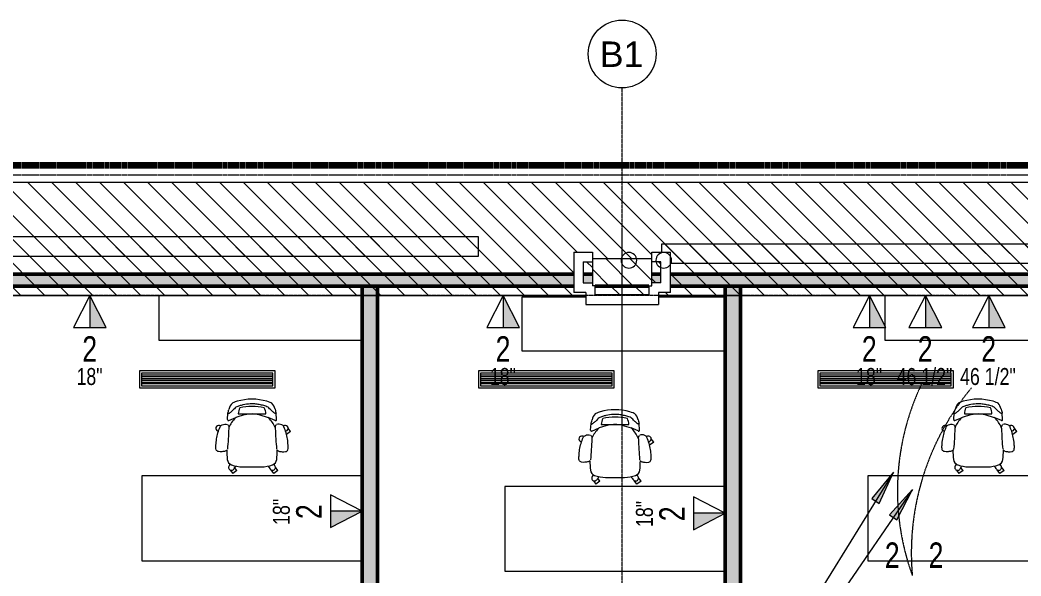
# Model space of a CAD drawing. Header units: inches. Extents: x -1205 to 1409, y -1117 to 895.
# Drawn here: x 152.6 to 506.8, y 698.2 to 894.9 of the extents above; entities that cross this region are included whole.
import ezdxf

# ---------------------------------------------------------------- set-up
doc = ezdxf.new("R2010")
doc.units = ezdxf.units.IN
doc.header["$MEASUREMENT"] = 0
for name, pattern in [('Double Dash 3_8_', [1, 0.375, -0.125, 0.125, -0.125, 0.125, -0.125]), ('Double Dash 3_8__2_', [1, 0.375, -0.125, 0.125, -0.125, 0.125, -0.125]), ('Grid Line 1_4_', [0.4375, 0.25, -0.0625, 0.0625, -0.0625]), ('Hidden 1_8_', [0.1875, 0.125, -0.0625])]:
    doc.linetypes.add(name, pattern=pattern)
for name, color, linetype, lineweight in [('A-ANNO-NOTE', 131, 'Continuous', 9), ('A-DETL', 90, 'Continuous', 13), ('A-DETL-HDLN', 90, 'Hidden 1_8_', 9), ('A-GENM', 13, 'Continuous', 9), ('A-WALL', 113, 'Continuous', 13), ('A-WALL-PATT', 111, 'Continuous', 13), ('C-PROP-LINE', 91, 'Double Dash 3_8_', 20), ('G-ANNO-TEXT', 231, 'Continuous', 9), ('I-FURN', 30, 'Continuous', 9), ('I-WALL', 2, 'Continuous', 13), ('M-EQPM', 50, 'Continuous', 13), ('S-COLS', 52, 'Continuous', 13), ('S-COLS-SYMB', 171, 'Continuous', 20), ('S-GRID', 1, 'Continuous', 9), ('S-GRID-IDEN', 1, 'Continuous', 9)]:
    doc.layers.add(name, color=color, linetype=linetype, lineweight=lineweight)
doc.styles.add('Arial_1', font='arial.ttf', dxfattribs={"width": 0.75, "height": 9})
doc.styles.add('Arial_2', font='arial.ttf', dxfattribs={"width": 0.75, "height": 6})
doc.styles.add('Arial_3', font='arial.ttf', dxfattribs={"height": 9})
pattern_1 = [(135, (0, 0), (-4.24264, -4.24264), [])]

# ---------------------------------------------------------------- blocks, each defined once
blk = doc.blocks.new('Decorative-Pier - 8th 9in deep - Standard-V7-8TH FLOOR TELECOM PLAN')
at = {"layer": 'A-GENM'}
h = blk.add_hatch(dxfattribs=at)
h.set_pattern_fill('FP_17', color=53, style=0, pattern_type=2)
h.set_pattern_definition([(135, (-365.68, -814.381), (-4.24264, -4.24264), [])])
h.paths.add_polyline_path([(0.76, -13.5), (10.5, -13.5), (10.5, -4), (-10.5, -4), (-10.5, -13.5), (-9.5, -13.5)], flags=0)
at = {"layer": 'A-GENM', "color": 53}
for p, q in [((-17.14, -1.61), (-10.5, -1.61)), ((-17.14, -1.61), (-17.14, -15.89)), ((-10.5, -1.61), (-10.5, -5)), ((10.5, -5), (10.5, -1.61)), ((10.5, -1.61), (17.14, -1.61)), ((17.14, -15.89), (17.14, -1.61)), ((-13.75, -5), (-13.75, -12.5)), ((-13.75, -5), (-10.5, -5)), ((13.75, -5), (10.5, -5)), ((13.75, -12.5), (13.75, -5)), ((-13.75, -12.5), (-10.5, -12.5)), ((-10.5, -12.5), (-10.5, -13.5)), ((-9.5, -13.5), (-10.5, -13.5)), ((-9.5, -16.75), (-9.5, -13.5)), ((9.5, -13.5), (10.5, -13.5)), ((9.5, -13.5), (9.5, -16.75)), ((10.5, -13.5), (10.5, -12.5)), ((13.75, -12.5), (10.5, -12.5)), ((-12.89, -15.89), (-17.14, -15.89)), ((-12.89, -15.89), (-12.89, -20.14)), ((9.5, -16.75), (-9.5, -16.75)), ((17.14, -15.89), (12.89, -15.89)), ((12.89, -15.89), (12.89, -20.14)), ((-12.89, -20.14), (12.89, -20.14))]:
    blk.add_line(p, q, dxfattribs=at)
at = {"layer": 'S-COLS', "color": 133, "lineweight": 20}
for p, q in [((10.5, -4), (-10.5, -4)), ((-10.5, -5), (-10.5, -12.5)), ((10.5, -12.5), (10.5, -5)), ((-9.5, -13.5), (9.5, -13.5))]:
    blk.add_line(p, q, dxfattribs=at)
blk = doc.blocks.new('Pipe-Column - Pipe5STD-4697328-8TH FLOOR TELECOM PLAN')
at = {"layer": 'S-COLS-SYMB', "color": 133}
for start, end in [(360, 180), (180, 360)]:
    blk.add_arc((0, 0), 2.78, start, end, dxfattribs=at)
blk = doc.blocks.new('Office Table - Office Table-4935138-8TH FLOOR TELECOM PLAN')
at = {"layer": 'I-FURN', "color": 53}
for p, q in [((-8.65, 34.88), (-8.5, 37.23)), ((-8.26, 34.6), (-5.69, 35.68)), ((-2.4, 36.65), (-5.69, 35.68)), ((-4.89, 36.91), (4.89, 36.91)), ((2.4, 36.65), (5.69, 35.68)), ((8.21, 34.62), (5.69, 35.68)), ((8.65, 34.88), (8.5, 37.23)), ((-12.23, 30.93), (-11.94, 30.52)), ((13.66, 30.65), (12.21, 29.6)), ((13.66, 30.65), (12.8, 31.83)), ((-5.34, 16.86), (-6.08, 17.88)), ((9.17, 16.85), (8.29, 18.07)), ((39, 15), (-39, 15)), ((-39, 15), (-39, -15)), ((-7.69, 17.04), (-6.79, 15.8)), ((-5.34, 16.86), (-6.79, 15.8)), ((7.72, 15.8), (6.77, 17.11)), ((9.17, 16.85), (7.72, 15.8)), ((-39, -15), (39, -15))]:
    blk.add_line(p, q, dxfattribs=at)
for centre, radius, start, end in [((0.54, 36.68), 5.43, 153.919, 177.5258), ((-0.01, 18.6), 20.92, 77.9805, 101.9468), ((-0.54, 36.68), 5.43, 2.4742, 26.0163), ((0.8, 28.48), 9.67, 133.6094, 158.2559), ((-3.47, 33.61), 3.04, 136.9863, 142.0953), ((0, 25.07), 11.82, 78.2823, 101.7177), ((3.47, 33.61), 3.04, 37.9047, 43.0137), ((-0.8, 28.48), 9.67, 21.7801, 46.3906), ((-11.8, 31.84), 1, 72.0046, 251.9831), ((-15.44, 17.17), 16.11, 74.2063, 75.8105), ((-8.35, 34.88), 0.299, 180, 297.7893), ((8.35, 34.88), 0.299, 242.2107, 0), ((15.44, 17.17), 16.11, 104.1895, 105.8082), ((11.8, 31.84), 1, 287.9954, 107.9954), ((-6.13, 45.84), 16.11, 248.1926, 249.1641), ((6.13, 45.84), 16.11, 290.8253, 291.8014), ((35.47, 25.44), 44.45, 181.8257, 185.9993), ((-35.47, 25.44), 44.45, 354.0007, 358.1762), ((-6.48, 21.04), 2.27, 185.9993, 250.0007), ((-7.29, 17.96), 1, 144.0015, 324.0015), ((5.53, 9.97), 16.11, 145.3177, 147.8075), ((-3.12, 30.25), 12.08, 250.0007, 268.9016), ((-18.86, 27.69), 16.11, 320.1956, 324.991), ((0, 193.18), 175.03, 268.9016, 271.0984), ((3.12, 30.25), 12.08, 271.0984, 289.9993), ((18.86, 27.69), 16.11, 215.009, 219.8044), ((7.29, 17.96), 1, 215.9985, 35.9985), ((6.48, 21.04), 2.27, 289.9993, 354.0007), ((-5.53, 9.97), 16.11, 32.1925, 34.6823)]:
    blk.add_arc(centre, radius, start, end, dxfattribs=at)
for centre, major_axis, ratio, start_param, end_param in [((2.73, 16.87), (-9.2, 24.13), 0.265011, 0.099323, 0.367123), ((-4.92, 41.17), (2.19, 0.61), 0.13132, 1.709994, 2.907856), ((0, 26.48), (-17.15, 0), 0.912367, 4.40136, 5.026573), ((4.92, 41.18), (-2.19, 0.62), 0.126478, 3.441097, 4.597438), ((-2.07, 16.63), (8.52, 24.38), 0.258653, 5.910526, 6.182415), ((-3.23, 43.08), (5.26, 6.07), 0.093478, 2.942412, 3.337732), ((-5.14, 53.4), (3.51, 16.55), 0.017492, 3.360979, 3.598151), ((4.89, 53.34), (-3.75, 16.5), 0.012487, 2.68195, 2.921986), ((3.13, 43), (-5.36, 5.98), 0.09349, 2.943874, 3.3392)]:
    blk.add_ellipse(centre, major_axis=major_axis, ratio=ratio, start_param=start_param, end_param=end_param, dxfattribs=at)
for points, knots in [([(-5.67, 39.32), (-5.86, 39.12), (-6.24, 38.75), (-6.93, 38.07), (-7.52, 37.54), (-8, 37.18), (-8.19, 37.07), (-8.28, 37.03)], [-1, -1, -1, -1, -0.833333, -0.666667, -0.333333, -0.166667, 0, 0, 0, 0]), ([(5.67, 39.32), (5.17, 39.52), (4.16, 39.87), (2.59, 40.26), (0.98, 40.46), (-0.98, 40.49), (-2.81, 40.23), (-4.47, 39.77), (-5.27, 39.48), (-5.67, 39.32)], [-1, -1, -1, -1, -0.861111, -0.722222, -0.583333, -0.444444, -0.222222, -0.111111, 0, 0, 0, 0]), ([(8.28, 37.03), (8.19, 37.07), (8, 37.18), (7.52, 37.54), (6.93, 38.07), (6.24, 38.75), (5.86, 39.12), (5.67, 39.32)], [-1, -1, -1, -1, -0.833333, -0.666667, -0.333333, -0.166667, 0, 0, 0, 0]), ([(-12.76, 25.84), (-12.73, 26.58), (-12.58, 28.06), (-12.08, 30.23), (-11.57, 31.64), (-11.27, 32.32)], [3.1822403, 3.1822403, 3.1822403, 3.1822403, 3.3042578, 3.427853, 3.5514483, 3.5514483, 3.5514483, 3.5514483]), ([(-8.59, 33.07), (-8.41, 32.9), (-8.16, 32.47), (-8.17, 31.97), (-8.23, 31.75)], [-0.815548, -0.815548, -0.815548, -0.815548, -0.244346, 0.287587, 0.287587, 0.287587, 0.287587]), ([(8.59, 33.07), (8.41, 32.9), (8.16, 32.47), (8.17, 31.97), (8.23, 31.75)], [-0.815548, -0.815548, -0.815548, -0.815548, -0.244346, 0.287587, 0.287587, 0.287587, 0.287587]), ([(12.76, 25.84), (12.73, 26.58), (12.58, 28.06), (12.08, 30.23), (11.57, 31.64), (11.27, 32.32)], [3.1822403, 3.1822403, 3.1822403, 3.1822403, 3.3042578, 3.427853, 3.5514483, 3.5514483, 3.5514483, 3.5514483]), ([(-8.23, 31.75), (-8.28, 30.53), (-8.41, 28.09), (-8.59, 25.64), (-8.69, 24.41)], [0.04328253, 0.04328253, 0.04328253, 0.04328253, 0.06236378, 0.08167587, 0.08167587, 0.08167587, 0.08167587]), ([(8.23, 31.75), (8.28, 30.53), (8.41, 28.09), (8.59, 25.64), (8.69, 24.41)], [0.04328253, 0.04328253, 0.04328253, 0.04328253, 0.06236378, 0.08167587, 0.08167587, 0.08167587, 0.08167587]), ([(-12.68, 24.26), (-12.76, 24.52), (-12.86, 25.05), (-12.81, 25.59), (-12.76, 25.84)], [2.8426875, 2.8426875, 2.8426875, 2.8426875, 3.098779, 3.34545, 3.34545, 3.34545, 3.34545]), ([(12.68, 24.26), (12.76, 24.52), (12.86, 25.05), (12.81, 25.59), (12.76, 25.84)], [2.8426875, 2.8426875, 2.8426875, 2.8426875, 3.098779, 3.34545, 3.34545, 3.34545, 3.34545])]:
    blk.add_open_spline(points, degree=3, knots=knots, dxfattribs=at)
for points in [[(-11.27, 32.32), (-11.2, 32.49), (-10.99, 32.8), (-10.68, 33.01), (-10.51, 33.08)], [(-10.51, 33.08), (-10.23, 33.2), (-9.62, 33.34), (-9, 33.25), (-8.71, 33.14)], [(10.51, 33.08), (10.23, 33.2), (9.62, 33.34), (9, 33.25), (8.71, 33.14)], [(11.27, 32.32), (11.2, 32.49), (10.99, 32.8), (10.68, 33.01), (10.51, 33.08)], [(-11.88, 23.58), (-12.06, 23.61), (-12.42, 23.76), (-12.63, 24.09), (-12.68, 24.26)], [(-9.48, 23.75), (-9.87, 23.64), (-10.67, 23.5), (-11.48, 23.53), (-11.88, 23.58)], [(-8.76, 24.24), (-8.85, 24.12), (-9.07, 23.92), (-9.34, 23.79), (-9.48, 23.75)], [(8.76, 24.24), (8.85, 24.12), (9.07, 23.92), (9.34, 23.79), (9.48, 23.75)], [(9.48, 23.75), (9.87, 23.64), (10.67, 23.5), (11.48, 23.53), (11.88, 23.58)], [(11.88, 23.58), (12.06, 23.61), (12.42, 23.76), (12.63, 24.09), (12.68, 24.26)]]:
    blk.add_open_spline(points, degree=3, dxfattribs=at)
blk = doc.blocks.new('Office Credenza - Office Credenza-4936164-8TH FLOOR TELECOM PLAN')
at = {"layer": 'I-FURN', "color": 53}
for p, q in [((-13.4, 9.5), (-36, 9.5)), ((-36, 9.5), (-36, -9.5)), ((36, 9.5), (12.38, 9.5)), ((-36, -9.5), (36, -9.5))]:
    blk.add_line(p, q, dxfattribs=at)
blk = doc.blocks.new('Office Credenza - Office Credenza-4962154-8TH FLOOR TELECOM PLAN')
at = {"layer": 'I-FURN', "color": 53}
for p, q in [((36, 9.5), (-36, 9.5)), ((36, -6.25), (36, 9.5))]:
    blk.add_line(p, q, dxfattribs=at)
blk = doc.blocks.new('Supply Register-Floor - 6_ x 48_-5651846-8TH FLOOR TELECOM PLAN')
at = {"layer": 'M-EQPM', "color": 53, "lineweight": 9}
for p, q in [((7, 3.5), (-41, 3.5)), ((-41, 3.5), (-41, -2.5)), ((6.25, 2.75), (-40.25, 2.75)), ((-40.25, 2.75), (-40.25, -1.75)), ((-40.25, 2.11), (6.25, 2.11)), ((-40.25, 1.46), (6.25, 1.46)), ((-40.25, 0.82), (6.25, 0.82)), ((-40.25, 0.18), (6.25, 0.18)), ((6.25, -1.75), (6.25, 2.75)), ((7, -2.5), (7, 3.5)), ((-41, -2.5), (7, -2.5)), ((-40.25, -0.46), (6.25, -0.46)), ((6.25, -1.11), (-40.25, -1.11)), ((-40.25, -1.75), (6.25, -1.75))]:
    blk.add_line(p, q, dxfattribs=at)
blk = doc.blocks.new('Family - ___-850868-8TH FLOOR TELECOM PLAN')
at = {"layer": 'C-PROP-LINE', "color": 133, "linetype": 'Double Dash 3_8__2_'}
blk.add_line((934.11, 840.01), (-889.89, 840.01), dxfattribs=at)
blk = doc.blocks.new('Grid - Grid Head - Circle-20770-8TH FLOOR TELECOM PLAN')
at = {"layer": 'S-GRID-IDEN', "color": 53}
blk.add_circle((0, 0), 0.125, dxfattribs=at)
blk = doc.blocks.new('18433_1 - AEO NY - CENTRAL_rvt-1-8TH FLOOR TELECOM PLAN')
at = {"layer": 'A-WALL-PATT', "lineweight": 9}
h = blk.add_hatch(dxfattribs=at)
h.set_pattern_fill('FP_1', color=53, style=0, pattern_type=2)
h.set_pattern_definition(pattern_1)
h.paths.add_polyline_path([(810.15, 797.38), (814.15, 797.38), (814.15, 837.38), (-853.35, 837.38), (-853.35, 810.27), (-848.69, 810.27), (-848.69, 798.49), (-852.94, 798.49), (-852.94, 797.38), (-609.46, 797.38), (-609.46, 798.49), (-613.71, 798.49), (-613.71, 812.77), (-607.07, 812.77), (-607.07, 810.38), (-586.07, 810.38), (-586.07, 812.77), (-579.43, 812.77), (-579.43, 798.49), (-583.68, 798.49), (-583.68, 797.38), (-357.71, 797.38), (-357.71, 798.49), (-361.96, 798.49), (-361.96, 812.77), (-355.32, 812.77), (-355.32, 810.38), (-334.32, 810.38), (-334.32, 812.77), (-327.68, 812.77), (-327.68, 798.49), (-331.93, 798.49), (-331.93, 797.38), (-103.21, 797.38), (-103.21, 798.49), (-107.46, 798.49), (-107.46, 812.77), (-100.82, 812.77), (-100.82, 810.38), (-79.82, 810.38), (-79.82, 812.77), (-73.18, 812.77), (-73.18, 798.49), (-77.43, 798.49), (-77.43, 797.38), (98.29, 797.38), (98.29, 798.49), (94.04, 798.49), (94.04, 812.77), (100.68, 812.77), (100.68, 810.38), (121.68, 810.38), (121.68, 812.77), (128.32, 812.77), (128.32, 798.49), (124.07, 798.49), (124.07, 797.38), (352.79, 797.38), (352.79, 798.49), (348.54, 798.49), (348.54, 812.77), (355.18, 812.77), (355.18, 810.38), (376.18, 810.38), (376.18, 812.77), (382.82, 812.77), (382.82, 798.49), (378.57, 798.49), (378.57, 797.38), (808.27, 797.38)], flags=0)
h.paths.add_polyline_path([(-606.07, 797.63), (-587.07, 797.63), (-587.07, 800.88), (-606.07, 800.88), (-606.07, 798.49)], flags=0)
h.paths.add_polyline_path([(356.18, 797.63), (375.18, 797.63), (375.18, 800.88), (356.18, 800.88), (356.18, 798.49)], flags=0)
h.paths.add_polyline_path([(120.68, 797.63), (120.68, 800.88), (101.68, 800.88), (101.68, 797.63), (112.31, 797.63)], flags=0)
h.paths.add_polyline_path([(-86.58, 797.63), (-80.82, 797.63), (-80.82, 800.88), (-99.82, 800.88), (-99.82, 797.63), (-97.63, 797.63)], flags=0)
h.paths.add_polyline_path([(-340.71, 797.63), (-335.32, 797.63), (-335.32, 800.88), (-354.32, 800.88), (-354.32, 797.63), (-351.76, 797.63)], flags=0)
h.paths.add_polyline_path([(620.57, 797.74), (604.79, 797.74), (604.79, 801.99), (600.54, 801.99), (600.54, 813.77), (607.18, 813.77), (607.18, 810.38), (628.18, 810.38), (628.18, 813.77), (634.82, 813.77), (634.82, 801.99), (630.57, 801.99), (630.57, 797.74), (627.18, 797.74)], flags=0)
h.paths.add_polyline_path([(608.18, 801.13), (627.18, 801.13), (627.18, 804.38), (608.18, 804.38), (608.18, 801.99)], flags=0)
h.paths.add_polyline_path([(-609.46, 801.88), (-607.07, 801.88), (-607.07, 809.38), (-610.32, 809.38), (-610.32, 801.88)], flags=0)
h.paths.add_polyline_path([(-586.07, 801.88), (-582.82, 801.88), (-582.82, 809.38), (-586.07, 809.38), (-586.07, 805.13)], flags=0)
h.paths.add_polyline_path([(352.79, 801.88), (355.18, 801.88), (355.18, 809.38), (351.93, 809.38), (351.93, 801.88)], flags=0)
h.paths.add_polyline_path([(98.29, 801.88), (100.68, 801.88), (100.68, 809.38), (97.43, 809.38), (97.43, 801.88)], flags=0)
h.paths.add_polyline_path([(-103.21, 801.88), (-100.82, 801.88), (-100.82, 809.38), (-104.07, 809.38), (-104.07, 801.88)], flags=0)
h.paths.add_polyline_path([(-357.71, 801.88), (-355.32, 801.88), (-355.32, 809.38), (-358.57, 809.38), (-358.57, 801.88)], flags=0)
h.paths.add_polyline_path([(376.18, 801.88), (379.43, 801.88), (379.43, 809.38), (376.18, 809.38), (376.18, 805.13)], flags=0)
h.paths.add_polyline_path([(123.36, 801.88), (124.93, 801.88), (124.93, 809.38), (121.68, 809.38), (121.68, 801.88)], flags=0)
h.paths.add_polyline_path([(-77.43, 801.88), (-76.57, 801.88), (-76.57, 809.38), (-79.82, 809.38), (-79.82, 801.88)], flags=0)
h.paths.add_polyline_path([(-334.32, 801.88), (-331.07, 801.88), (-331.07, 809.38), (-334.32, 809.38), (-334.32, 805.13)], flags=0)
h.paths.add_polyline_path([(-852.94, 801.88), (-852.08, 801.88), (-852.08, 806.88), (-853.35, 806.88), (-853.35, 801.88)], flags=0)
h.paths.add_polyline_path([(604.79, 805.38), (607.18, 805.38), (607.18, 810.38), (603.93, 810.38), (603.93, 805.38)], flags=0)
h.paths.add_polyline_path([(630.57, 805.38), (631.43, 805.38), (631.43, 810.38), (628.18, 810.38), (628.18, 805.38)], flags=0)
h = blk.add_hatch(dxfattribs=at)
h.set_pattern_fill('FP_1', color=53, style=0, pattern_type=2)
h.set_pattern_definition(pattern_1)
h.paths.add_polyline_path([(783.4, 797.38), (810.15, 797.38), (810.15, 837.38), (-853.35, 837.38), (-853.35, 810.27), (-848.69, 810.27), (-848.69, 798.49), (-852.94, 798.49), (-852.94, 797.38), (-609.46, 797.38), (-609.46, 798.49), (-613.71, 798.49), (-613.71, 812.77), (-607.07, 812.77), (-607.07, 810.38), (-586.07, 810.38), (-586.07, 812.77), (-579.43, 812.77), (-579.43, 798.49), (-583.68, 798.49), (-583.68, 797.38), (-357.71, 797.38), (-357.71, 798.49), (-361.96, 798.49), (-361.96, 812.77), (-355.32, 812.77), (-355.32, 810.38), (-334.32, 810.38), (-334.32, 812.77), (-327.68, 812.77), (-327.68, 798.49), (-331.93, 798.49), (-331.93, 797.38), (-103.21, 797.38), (-103.21, 798.49), (-107.46, 798.49), (-107.46, 812.77), (-100.82, 812.77), (-100.82, 810.38), (-79.82, 810.38), (-79.82, 812.77), (-73.18, 812.77), (-73.18, 798.49), (-77.43, 798.49), (-77.43, 797.38), (98.29, 797.38), (98.29, 798.49), (94.04, 798.49), (94.04, 812.77), (100.68, 812.77), (100.68, 810.38), (121.68, 810.38), (121.68, 812.77), (128.32, 812.77), (128.32, 798.49), (124.07, 798.49), (124.07, 797.38), (352.79, 797.38), (352.79, 798.49), (348.54, 798.49), (348.54, 812.77), (355.18, 812.77), (355.18, 810.38), (376.18, 810.38), (376.18, 812.77), (382.82, 812.77), (382.82, 798.49), (378.57, 798.49), (378.57, 797.38), (779.15, 797.38)], flags=0)
h.paths.add_polyline_path([(-605.89, 797.63), (-587.07, 797.63), (-587.07, 800.88), (-606.07, 800.88), (-606.07, 797.63)], flags=0)
h.paths.add_polyline_path([(375.18, 797.63), (375.18, 800.88), (356.18, 800.88), (356.18, 797.63), (366.44, 797.63)], flags=0)
h.paths.add_polyline_path([(120.68, 797.63), (120.68, 800.88), (101.68, 800.88), (101.68, 797.63), (112.31, 797.63)], flags=0)
h.paths.add_polyline_path([(-99.82, 797.63), (-80.82, 797.63), (-80.82, 800.88), (-99.82, 800.88), (-99.82, 798.49)], flags=0)
h.paths.add_polyline_path([(-351.76, 797.63), (-335.32, 797.63), (-335.32, 800.88), (-354.32, 800.88), (-354.32, 797.63)], flags=0)
h.paths.add_polyline_path([(628.18, 797.74), (604.79, 797.74), (604.79, 801.99), (600.54, 801.99), (600.54, 813.77), (607.18, 813.77), (607.18, 810.38), (628.18, 810.38), (628.18, 813.77), (634.82, 813.77), (634.82, 801.99), (630.57, 801.99), (630.57, 797.74)], flags=0)
h.paths.add_polyline_path([(608.18, 801.13), (627.18, 801.13), (627.18, 804.38), (608.18, 804.38), (608.18, 801.99)], flags=0)
h.paths.add_polyline_path([(-609.46, 801.88), (-607.07, 801.88), (-607.07, 809.38), (-610.32, 809.38), (-610.32, 801.88)], flags=0)
h.paths.add_polyline_path([(-583.68, 801.88), (-582.82, 801.88), (-582.82, 809.38), (-586.07, 809.38), (-586.07, 801.88), (-583.79, 801.88)], flags=0)
h.paths.add_polyline_path([(352.79, 801.88), (355.18, 801.88), (355.18, 809.38), (351.93, 809.38), (351.93, 801.88)], flags=0)
h.paths.add_polyline_path([(98.29, 801.88), (100.68, 801.88), (100.68, 809.38), (97.43, 809.38), (97.43, 801.88)], flags=0)
h.paths.add_polyline_path([(-103.21, 801.88), (-100.82, 801.88), (-100.82, 809.38), (-104.07, 809.38), (-104.07, 801.88)], flags=0)
h.paths.add_polyline_path([(-357.71, 801.88), (-355.32, 801.88), (-355.32, 809.38), (-358.57, 809.38), (-358.57, 801.88)], flags=0)
h.paths.add_polyline_path([(379.43, 801.88), (379.43, 809.38), (376.18, 809.38), (376.18, 801.88), (378.57, 801.88)], flags=0)
h.paths.add_polyline_path([(121.68, 801.88), (124.93, 801.88), (124.93, 809.38), (121.68, 809.38), (121.68, 805.13)], flags=0)
h.paths.add_polyline_path([(-79.82, 801.88), (-76.57, 801.88), (-76.57, 809.38), (-79.82, 809.38), (-79.82, 805.13)], flags=0)
h.paths.add_polyline_path([(-331.07, 801.88), (-331.07, 809.38), (-334.32, 809.38), (-334.32, 801.88), (-331.93, 801.88)], flags=0)
h.paths.add_polyline_path([(-853.35, 801.88), (-852.08, 801.88), (-852.08, 806.88), (-853.35, 806.88), (-853.35, 803.15)], flags=0)
h.paths.add_polyline_path([(604.79, 805.38), (607.18, 805.38), (607.18, 810.38), (603.93, 810.38), (603.93, 805.38)], flags=0)
h.paths.add_polyline_path([(630.57, 805.38), (631.43, 805.38), (631.43, 810.38), (628.18, 810.38), (628.18, 805.38)], flags=0)
h = blk.add_hatch(dxfattribs=at)
h.set_pattern_fill('FP_1', color=53, style=0, pattern_type=2)
h.set_pattern_definition(pattern_1)
h.paths.add_polyline_path([(314.9, 811.38), (314.9, 818.13), (-480.85, 818.13), (-480.85, 811.38), (-361.96, 811.38), (-361.96, 812.77), (-355.32, 812.77), (-355.32, 811.38), (-334.32, 811.38), (-334.32, 812.77), (-327.68, 812.77), (-327.68, 811.38), (-107.46, 811.38), (-107.46, 812.77), (-100.82, 812.77), (-100.82, 811.38), (-79.82, 811.38), (-79.82, 812.77), (-73.18, 812.77), (-73.18, 811.38), (94.04, 811.38), (94.04, 812.77), (100.68, 812.77), (100.68, 811.38), (121.68, 811.38), (121.68, 812.77), (128.32, 812.77), (128.32, 811.38), (311.19, 811.38)], flags=0)
h = blk.add_hatch(dxfattribs=at)
h.set_pattern_fill('FP_1', color=53, style=0, pattern_type=2)
h.set_pattern_definition(pattern_1)
h.paths.add_polyline_path([(810.4, 808.88), (810.4, 815.63), (379.65, 815.63), (379.65, 812.77), (382.82, 812.77), (382.82, 808.88), (600.54, 808.88), (600.54, 813.77), (607.18, 813.77), (607.18, 810.38), (628.18, 810.38), (628.18, 813.77), (634.82, 813.77), (634.82, 808.88), (664.77, 808.88)], flags=0)
h.paths.add_polyline_path([(603.93, 808.88), (607.18, 808.88), (607.18, 810.38), (603.93, 810.38)], flags=0)
h.paths.add_polyline_path([(631.43, 808.88), (631.43, 810.38), (628.18, 810.38), (628.18, 808.88), (629.93, 808.88)], flags=0)
at = {"layer": 'A-WALL-PATT'}
h = blk.add_hatch(color=253, dxfattribs=at)
h.paths.add_polyline_path([(537.9, 800.76), (537.9, 805.01), (382.82, 805.01), (382.82, 800.76), (532.18, 800.76)], flags=0)
h.paths.add_polyline_path([(356.18, 800.76), (375.18, 800.76), (375.18, 800.88), (356.18, 800.88)], flags=0)
h.paths.add_polyline_path([(333.29, 800.76), (348.54, 800.76), (348.54, 805.01), (128.32, 805.01), (128.32, 800.76), (311.19, 800.76)], flags=0)
h.paths.add_polyline_path([(120.68, 800.76), (120.68, 800.88), (101.68, 800.88), (101.68, 800.76), (112.31, 800.76)], flags=0)
h.paths.add_polyline_path([(46.01, 800.76), (94.04, 800.76), (94.04, 805.01), (-73.18, 805.01), (-73.18, 800.76), (-42.38, 800.76)], flags=0)
h.paths.add_polyline_path([(-90.6, 800.76), (-80.82, 800.76), (-80.82, 800.88), (-90.6, 800.88)], flags=0)
h.paths.add_polyline_path([(352.79, 801.88), (355.18, 801.88), (355.18, 805.01), (351.93, 805.01), (351.93, 801.88)], flags=0)
h.paths.add_polyline_path([(100.37, 801.88), (100.68, 801.88), (100.68, 805.01), (97.43, 805.01), (97.43, 801.88), (98.29, 801.88)], flags=0)
h.paths.add_polyline_path([(377.49, 801.88), (379.43, 801.88), (379.43, 805.01), (376.18, 805.01), (376.18, 801.88)], flags=0)
h.paths.add_polyline_path([(124.07, 801.88), (124.93, 801.88), (124.93, 805.01), (121.68, 805.01), (121.68, 801.88), (123.36, 801.88)], flags=0)
h.paths.add_polyline_path([(-76.57, 801.88), (-76.57, 805.01), (-79.82, 805.01), (-79.82, 801.88), (-77.43, 801.88)], flags=0)
for points in [[(273.73, 599.2), (279.11, 599.2), (279.11, 800.76), (273.73, 800.76), (273.73, 614.95)], [(402.19, 599.2), (407.56, 599.2), (407.56, 800.76), (402.19, 800.76), (402.19, 614.95)]]:
    blk.add_hatch(color=253, dxfattribs=at).paths.add_polyline_path(points, flags=0)
at = {"layer": 'A-WALL', "color": 53, "lineweight": 9}
for p, q in [((808.27, 837.38), (-853.35, 837.38)), ((124.07, 797.38), (352.79, 797.38)), ((378.57, 797.38), (677.9, 797.38))]:
    blk.add_line(p, q, dxfattribs=at)
at = {"layer": 'A-WALL', "color": 253}
for p, q in [((808.27, 837.38), (-853.35, 837.38)), ((124.07, 797.38), (352.79, 797.38)), ((378.57, 797.38), (677.9, 797.38))]:
    blk.add_line(p, q, dxfattribs=at)
at = {"layer": 'A-WALL', "color": 133, "lineweight": 20}
for p, q in [((314.9, 818.13), (-480.85, 818.13)), ((314.9, 811.38), (314.9, 818.13)), ((810.4, 815.63), (379.65, 815.63)), ((379.65, 815.63), (379.65, 812.77)), ((128.32, 811.38), (314.9, 811.38)), ((382.82, 808.88), (600.54, 808.88))]:
    blk.add_line(p, q, dxfattribs=at)
at = {"layer": 'I-WALL', "color": 213, "lineweight": 50}
for p, q in [((348.54, 805.01), (128.32, 805.01)), ((355.18, 805.01), (351.93, 805.01)), ((379.43, 805.01), (376.18, 805.01)), ((537.9, 805.01), (382.82, 805.01)), ((128.32, 800.76), (348.54, 800.76)), ((273.73, 800.76), (273.73, 599.2)), ((279.11, 800.76), (273.73, 800.76)), ((279.11, 599.2), (279.11, 800.76)), ((356.18, 800.76), (375.18, 800.76)), ((382.82, 800.76), (530.65, 800.76)), ((407.56, 800.76), (402.19, 800.76)), ((402.19, 800.76), (402.19, 599.2)), ((407.56, 599.2), (407.56, 800.76))]:
    blk.add_line(p, q, dxfattribs=at)
at = {"layer": 'S-GRID', "linetype": 'Grid Line 1_4_'}
for p, q in [((365.68, -285.52), (365.68, 870.85)), ((965.79, 797.38), (-931.82, 797.38))]:
    blk.add_line(p, q, dxfattribs=at)
at = {"color": 9, "lineweight": 5, "xscale": 95.99999999999994, "yscale": 95.99999999999994, "zscale": 95.99999999999994}
blk.add_blockref('Grid - Grid Head - Circle-20770-8TH FLOOR TELECOM PLAN', (365.68, 882.85), dxfattribs=at)
at = {"color": 133, "linetype": 'Double Dash 3_8__2_', "lineweight": 20}
blk.add_blockref('Family - ___-850868-8TH FLOOR TELECOM PLAN', (0, 0), dxfattribs=at)
at = {"color": 53, "lineweight": 9}
for name, p in [('Decorative-Pier - 8th 9in deep - Standard-V7-8TH FLOOR TELECOM PLAN', (365.68, 814.38)), ('Pipe-Column - Pipe5STD-4697328-8TH FLOOR TELECOM PLAN', (368.09, 809.88)), ('Pipe-Column - Pipe5STD-4697328-8TH FLOOR TELECOM PLAN', (380.4, 809.88)), ('Office Credenza - Office Credenza-4936164-8TH FLOOR TELECOM PLAN', (366.19, 787.38)), ('Supply Register-Floor - 6_ x 48_-5651846-8TH FLOOR TELECOM PLAN', (235.87, 767.26)), ('Supply Register-Floor - 6_ x 48_-5651846-8TH FLOOR TELECOM PLAN', (355.87, 767.26)), ('Supply Register-Floor - 6_ x 48_-5651846-8TH FLOOR TELECOM PLAN', (475.87, 767.26)), ('Office Table - Office Table-4935138-8TH FLOOR TELECOM PLAN', (234.73, 718.63)), ('Office Table - Office Table-4935138-8TH FLOOR TELECOM PLAN', (491.65, 718.63)), ('Office Table - Office Table-4935138-8TH FLOOR TELECOM PLAN', (363.19, 714.88))]:
    blk.add_blockref(name, p, dxfattribs=at)
at = {"color": 53, "lineweight": 9, "rotation": 180}
for p in [(237.73, 791.13), (494.65, 791.13)]:
    blk.add_blockref('Office Credenza - Office Credenza-4962154-8TH FLOOR TELECOM PLAN', p, dxfattribs=at)
at = {"layer": 'S-GRID-IDEN', "insert": (357.8, 887.26), "char_height": 9, "width": 18.786, "attachment_point": 1, "style": 'Arial_3'}
blk.add_mtext('B1', dxfattribs=at)

msp = doc.modelspace()

# ---------------------------------------------------------------- block references
at = {"lineweight": 5}
msp.add_blockref('18433_1 - AEO NY - CENTRAL_rvt-1-8TH FLOOR TELECOM PLAN', (0, 0), dxfattribs=at)

# ---------------------------------------------------------------- next in the draw order: hatches: boundary and pattern name
at = {"layer": 'A-ANNO-NOTE'}
for points in [[(183.16, 786.13), (177.36, 797.38), (177.36, 786.13), (178.6, 786.13)], [(329.4, 786.13), (323.6, 797.38), (323.6, 786.13)], [(458.98, 786.13), (453.17, 797.38), (453.17, 786.13)], [(478.76, 786.13), (472.96, 797.38), (472.96, 786.13)], [(501.2, 786.13), (495.4, 797.38), (495.4, 786.13)], [(262.48, 715.32), (273.73, 721.13), (262.48, 721.13)], [(390.94, 714.57), (402.19, 720.38), (390.94, 720.38)]]:
    msp.add_hatch(color=256, dxfattribs=at).paths.add_polyline_path(points, flags=0)
at = {"layer": 'G-ANNO-TEXT'}
for points in [[(461.64, 734.95), (453.99, 725.57), (456.68, 723.91)], [(468.37, 728.86), (460.28, 719.85), (462.89, 718.07)]]:
    msp.add_hatch(color=7, dxfattribs=at).paths.add_polyline_path(points, flags=0)

# ---------------------------------------------------------------- next in the draw order: linework, layer by layer
at = {"layer": 'A-ANNO-NOTE', "lineweight": 20}
for p, q in [((177.36, 797.38), (171.55, 786.13)), ((183.16, 786.13), (177.36, 797.38)), ((323.6, 797.38), (317.79, 786.13)), ((329.4, 786.13), (323.6, 797.38)), ((453.17, 797.38), (447.37, 786.13)), ((458.98, 786.13), (453.17, 797.38)), ((472.96, 797.38), (467.15, 786.13)), ((478.76, 786.13), (472.96, 797.38)), ((495.4, 797.38), (489.59, 786.13)), ((501.2, 786.13), (495.4, 797.38)), ((171.55, 786.13), (183.16, 786.13)), ((317.79, 786.13), (329.4, 786.13)), ((447.37, 786.13), (458.98, 786.13)), ((467.15, 786.13), (478.76, 786.13)), ((489.59, 786.13), (501.2, 786.13)), ((262.48, 726.94), (262.48, 715.32)), ((273.73, 721.13), (262.48, 726.94)), ((390.94, 726.19), (390.94, 714.57)), ((402.19, 720.38), (390.94, 726.19)), ((262.48, 715.32), (273.73, 721.13)), ((390.94, 714.57), (402.19, 720.38))]:
    msp.add_line(p, q, dxfattribs=at)
at = {"layer": 'A-ANNO-NOTE'}
for p, q in [((177.36, 797.38), (177.36, 786.13)), ((183.16, 786.13), (177.36, 797.38)), ((323.6, 797.38), (323.6, 786.13)), ((329.4, 786.13), (323.6, 797.38)), ((453.17, 797.38), (453.17, 786.13)), ((458.98, 786.13), (453.17, 797.38)), ((472.96, 797.38), (472.96, 786.13)), ((478.76, 786.13), (472.96, 797.38)), ((495.4, 797.38), (495.4, 786.13)), ((501.2, 786.13), (495.4, 797.38)), ((177.36, 786.13), (183.16, 786.13)), ((323.6, 786.13), (329.4, 786.13)), ((453.17, 786.13), (458.98, 786.13)), ((472.96, 786.13), (478.76, 786.13)), ((495.4, 786.13), (501.2, 786.13)), ((273.73, 721.13), (262.48, 721.13)), ((262.48, 721.13), (262.48, 715.32)), ((262.48, 715.32), (273.73, 721.13)), ((402.19, 720.38), (390.94, 720.38)), ((390.94, 720.38), (390.94, 714.57)), ((390.94, 714.57), (402.19, 720.38))]:
    msp.add_line(p, q, dxfattribs=at)
at = {"layer": 'A-DETL', "linetype": 'Double Dash 3_8_', "lineweight": 140}
msp.add_line((934.11, 843.38), (-896.85, 843.38), dxfattribs=at)
at = {"layer": 'A-DETL-HDLN'}
for centre, radius, start, end in [((550.95, 728.35), 87.87, 154.0543, 199.9457), ((558.68, 706.37), 90.69, 139.927, 185.0627)]:
    msp.add_arc(centre, radius, start, end, dxfattribs=at)
at = {"layer": 'G-ANNO-TEXT', "color": 7}
for p, q in [((461.64, 734.95), (361.9, 573.41)), ((461.64, 734.95), (453.99, 725.57)), ((456.68, 723.91), (461.64, 734.95)), ((468.37, 728.86), (361.9, 573.41)), ((468.37, 728.86), (460.28, 719.85)), ((462.89, 718.07), (468.37, 728.86)), ((453.99, 725.57), (456.68, 723.91)), ((460.28, 719.85), (462.89, 718.07))]:
    msp.add_line(p, q, dxfattribs=at)

# ---------------------------------------------------------------- next in the draw order: texts
at = {"layer": 'A-ANNO-NOTE', "attachment_point": 1}
for s, insert, char_height, width, style in [('2', (174.69, 783.02), 9, 6.363, 'Arial_1'), ('2', (320.93, 783.02), 9, 6.363, 'Arial_1'), ('2', (450.51, 783.02), 9, 6.363, 'Arial_1'), ('2', (470.29, 783.02), 9, 6.363, 'Arial_1'), ('2', (492.74, 783.02), 9, 6.363, 'Arial_1'), ('46 1/2"', (462.8, 771.77), 6, 24.543, 'Arial_2'), ('46 1/2"', (485.24, 771.77), 6, 24.543, 'Arial_2'), ('18"', (172.63, 771.77), 6, 11.3625, 'Arial_2'), ('18"', (318.87, 771.77), 6, 11.3625, 'Arial_2'), ('18"', (448.44, 771.77), 6, 11.3625, 'Arial_2'), ('2', (458.62, 710.08), 9, 6.363, 'Arial_1'), ('2', (474.12, 710.08), 9, 6.363, 'Arial_1')]:
    msp.add_mtext(s, dxfattribs=dict(at, insert=insert, char_height=char_height, width=width, style=style))
at = {"layer": 'A-ANNO-NOTE', "attachment_point": 1, "rotation": 90}
for s, insert, char_height, width, style in [('18"', (242.1, 716.28), 6, 11.3625, 'Arial_2'), ('2', (250.35, 718.35), 9, 6.363, 'Arial_1'), ('18"', (370.56, 715.53), 6, 11.3625, 'Arial_2'), ('2', (378.81, 717.6), 9, 6.363, 'Arial_1')]:
    msp.add_mtext(s, dxfattribs=dict(at, insert=insert, char_height=char_height, width=width, style=style))

doc.saveas('drawing.dxf')
